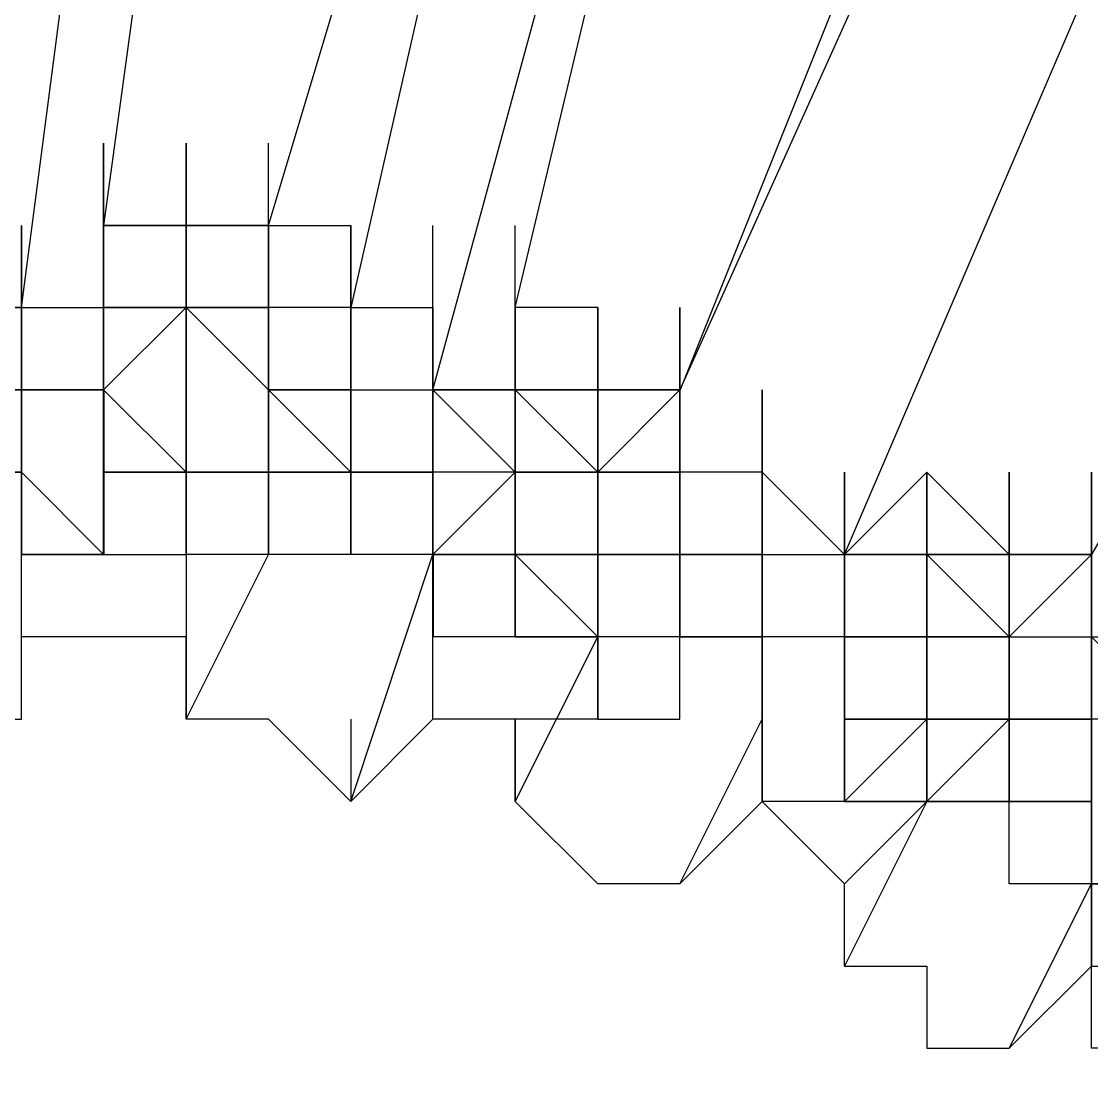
# Model space of a CAD drawing. Header units: inches. Extents: x 3324238 to 135265466, y -1036581 to 20094598.
# Drawn here: x 3353730.087 to 3353731.134, y -519023.522 to -519022.488 of the extents above; entities that cross this region are included whole.
import ezdxf

# ---------------------------------------------------------------- set-up
doc = ezdxf.new("R2010")
doc.units = ezdxf.units.IN
doc.header["$MEASUREMENT"] = 0
doc.layers.add('PDF_Geometry', color=7, linetype='Continuous')

msp = doc.modelspace()

# ---------------------------------------------------------------- linework, layer by layer
at = {"layer": 'PDF_Geometry', "color": 32, "lineweight": 13, "true_color": 0xdd6e00}
msp.add_lwpolyline([(3353740.2386, -519026.0718, 1.00015), (3353717.3563, -519026.0718), (3353717.3563, -519077.0734)], format="xyb", dxfattribs=at)
at = {"layer": 'PDF_Geometry', "lineweight": 25}
for points in [[(3353730.0866, -519022.6878), (3353730.0866, -519022.7683), (3353730.0866, -519022.8489), (3353730.0866, -519022.7683), (3353730.0866, -519022.8489), (3353730.0866, -519022.7683), (3353730.0866, -519022.6878), (3353730.0866, -519022.7683), (3353730.3283, -519020.9152), (3353730.3283, -519020.8346), (3353730.3283, -519020.9152), (3353730.3283, -519020.8346), (3353730.3283, -519020.9152), (3353730.4089, -519020.9152), (3353730.4089, -519020.9958), (3353730.4089, -519020.9152), (3353730.3283, -519020.9152), (3353730.3283, -519020.8346), (3353730.3283, -519020.754), (3353730.3283, -519020.6735), (3353730.3283, -519020.754), (3353730.3283, -519020.6735), (3353730.3283, -519020.754)], [(3353730.1672, -519020.9152), (3353730.2477, -519020.9152), (3353730.3283, -519020.9152), (3353730.4089, -519020.9152), (3353730.4089, -519020.8346), (3353730.4089, -519020.9152), (3353730.4089, -519020.8346), (3353730.4089, -519020.7541), (3353730.4089, -519020.8346), (3353730.4089, -519020.754), (3353730.4089, -519020.8346), (3353730.4089, -519020.754), (3353730.4089, -519020.8346), (3353730.4089, -519020.9152), (3353730.4089, -519020.8346), (3353730.4089, -519020.9152), (3353730.1671, -519022.6878), (3353730.1671, -519022.7683), (3353730.1671, -519022.6878), (3353730.2477, -519022.6878), (3353730.2477, -519022.6072), (3353730.2477, -519022.6878), (3353730.3283, -519022.6878), (3353730.3283, -519022.6072)], [(3353730.7311, -519020.9152), (3353730.7311, -519020.9958), (3353730.7311, -519021.0763), (3353730.7311, -519020.9958), (3353730.8117, -519020.9958), (3353730.4089, -519022.7683), (3353730.4089, -519022.8489), (3353730.4089, -519022.7683), (3353730.4894, -519022.7683), (3353730.4894, -519022.6878)], [(3353730.2477, -519023.01), (3353730.2477, -519022.9295), (3353730.2477, -519022.8489), (3353730.2477, -519022.9295), (3353730.1671, -519022.9295), (3353730.1671, -519022.8489), (3353730.1671, -519022.7683), (3353730.1671, -519022.8489), (3353730.1671, -519022.7683), (3353730.1671, -519022.6878), (3353730.1671, -519022.7683), (3353730.1671, -519022.6878), (3353730.1671, -519022.7683), (3353730.1671, -519022.8489), (3353730.1671, -519022.7683), (3353730.1671, -519022.8489), (3353730.1671, -519022.7683), (3353730.1671, -519022.8489), (3353730.0866, -519022.8489), (3353730.0866, -519022.9295), (3353730.0866, -519022.8489), (3353730.1671, -519022.8489), (3353730.1671, -519022.7683), (3353730.1671, -519022.8489), (3353730.1671, -519022.7683), (3353730.2477, -519022.7683), (3353730.2477, -519022.6878), (3353730.2477, -519022.7683), (3353730.2477, -519022.6878), (3353730.2477, -519022.7683), (3353730.2477, -519022.6878), (3353730.2477, -519022.7683), (3353730.3283, -519022.7683), (3353730.3283, -519022.6878), (3353730.8117, -519021.0763)], [(3353730.4894, -519023.0906), (3353730.4894, -519023.0101), (3353730.4894, -519022.9295), (3353730.4894, -519022.8489), (3353730.4894, -519022.7683), (3353730.4894, -519022.8489), (3353730.4894, -519022.9295), (3353730.4894, -519023.0101), (3353730.4089, -519023.0101), (3353730.4089, -519022.9295), (3353730.4089, -519022.8489), (3353730.4089, -519022.9295), (3353730.4089, -519022.8489), (3353730.4089, -519022.9295), (3353730.4089, -519022.8489), (3353730.4894, -519022.8489), (3353730.9729, -519021.0763)], [(3353730.57, -519022.7683), (3353730.9729, -519021.0763)], [(3353731.4563, -519021.2375), (3353730.7311, -519022.8489), (3353730.7311, -519022.9295)], [(3353731.3757, -519021.2375), (3353730.7312, -519022.8489)], [(3353730.8923, -519023.4129), (3353730.8923, -519023.3324), (3353730.9729, -519023.2518), (3353731.0534, -519023.2518), (3353731.0534, -519023.1712), (3353731.0534, -519023.0906), (3353731.0534, -519023.1712), (3353731.0534, -519023.0906), (3353731.0534, -519023.0101), (3353731.134, -519023.0101), (3353731.0534, -519023.0101), (3353731.134, -519023.0101), (3353731.134, -519022.9295), (3353731.134, -519023.0101), (3353731.0534, -519023.0101), (3353731.0534, -519023.0906), (3353730.9729, -519023.0101), (3353730.9729, -519022.9295), (3353730.9729, -519023.0101), (3353730.9729, -519022.9295), (3353730.9729, -519023.0101), (3353730.9729, -519022.9295), (3353730.9729, -519023.0101), (3353730.9729, -519023.0906), (3353730.9729, -519023.1712), (3353730.9729, -519023.0906), (3353730.9729, -519023.1712), (3353730.9729, -519023.2518), (3353730.9729, -519023.1712), (3353730.9729, -519023.0906), (3353730.8923, -519023.0906), (3353730.8923, -519023.1712), (3353730.8923, -519023.0906), (3353730.8923, -519023.1712), (3353730.9729, -519023.1712), (3353730.9729, -519023.2518), (3353731.0534, -519023.1712), (3353731.0534, -519023.2518), (3353731.0534, -519023.1712), (3353730.9729, -519023.1712), (3353730.9729, -519023.2518), (3353730.8923, -519023.2518), (3353730.8117, -519023.2518), (3353730.8117, -519023.1712), (3353730.8117, -519023.0906), (3353730.8117, -519023.1712), (3353730.8117, -519023.0906), (3353730.8117, -519023.0101), (3353730.8117, -519023.0906), (3353730.8117, -519023.0101), (3353730.8117, -519023.0906), (3353730.8117, -519023.1712), (3353730.8117, -519023.0906), (3353730.7311, -519023.0906), (3353730.8117, -519023.0906), (3353730.8117, -519023.1712), (3353730.8117, -519023.0906), (3353730.8117, -519023.1712), (3353730.8117, -519023.0906), (3353730.8117, -519023.1712), (3353730.8117, -519023.0906), (3353730.8117, -519023.0101), (3353730.8117, -519023.0906), (3353730.8117, -519023.0101), (3353730.8117, -519023.0906), (3353730.8117, -519023.0101), (3353730.8117, -519022.9295), (3353730.8923, -519023.0101), (3353730.8923, -519022.9295), (3353730.8923, -519023.0101), (3353730.8923, -519022.9295), (3353730.8923, -519023.0101), (3353730.8923, -519022.9295), (3353730.8923, -519023.0101), (3353730.8923, -519022.9295), (3353730.8923, -519023.0101), (3353730.9729, -519023.0101), (3353730.9729, -519023.0906), (3353731.0534, -519023.0906), (3353731.0534, -519023.0101), (3353730.9729, -519023.0101), (3353730.9729, -519022.9295), (3353730.9729, -519023.0101), (3353730.9729, -519023.0906), (3353730.9729, -519023.0101), (3353730.8923, -519023.0101), (3353730.8923, -519022.9295), (3353730.8923, -519023.0101), (3353730.8923, -519022.9295), (3353730.8923, -519023.0101), (3353731.6174, -519021.3181)], [(3353730.8923, -519023.0101), (3353731.6174, -519021.3181)], [(3353732.0203, -519021.4792), (3353731.134, -519023.0101), (3353731.134, -519023.0906), (3353731.134, -519023.1712), (3353731.134, -519023.0906), (3353731.134, -519023.0101), (3353731.134, -519023.0906), (3353731.2146, -519023.0906)], [(3353730.0866, -519022.6878), (3353730.0866, -519022.7683), (3353730.0866, -519022.6878), (3353730.0866, -519022.7683), (3353730.0866, -519022.6878), (3353730.0866, -519022.7683), (3353730.006, -519022.7683), (3353730.006, -519022.8489), (3353730.0866, -519022.8489), (3353730.0866, -519022.7683), (3353730.0866, -519022.8489), (3353730.006, -519022.8489), (3353730.006, -519022.7683), (3353730.006, -519022.6878), (3353730.006, -519022.7683), (3353730.006, -519022.6878), (3353730.006, -519022.6072)], [(3353730.1671, -519022.6878), (3353730.1671, -519022.7683), (3353730.1671, -519022.6878), (3353730.1671, -519022.7683), (3353730.1671, -519022.6878), (3353730.1671, -519022.7683), (3353730.1671, -519022.6878), (3353730.1671, -519022.7683), (3353730.1671, -519022.6878), (3353730.1671, -519022.6072)], [(3353730.2477, -519022.9295), (3353730.2477, -519022.8489), (3353730.2477, -519022.9295), (3353730.3283, -519022.9295), (3353730.3283, -519022.8489), (3353730.3283, -519022.7683), (3353730.3283, -519022.6878), (3353730.3283, -519022.7683), (3353730.3283, -519022.6878), (3353730.3283, -519022.7683), (3353730.3283, -519022.6878), (3353730.2477, -519022.6878), (3353730.2477, -519022.7683), (3353730.2477, -519022.8489), (3353730.2477, -519022.7683), (3353730.2477, -519022.6878), (3353730.2477, -519022.6072)], [(3353730.2477, -519022.6878), (3353730.2477, -519022.6072)], [(3353730.3283, -519022.6878), (3353730.3283, -519022.6072)], [(3353730.0866, -519022.8489), (3353730.0866, -519022.7683), (3353730.0866, -519022.8489), (3353730.0866, -519022.7683), (3353730.1671, -519022.7683), (3353730.1671, -519022.8489), (3353730.0866, -519022.8489), (3353730.0866, -519022.9295), (3353730.0866, -519022.8489), (3353730.0866, -519022.9295), (3353730.0866, -519022.8489), (3353730.0866, -519022.7683), (3353730.0866, -519022.6878), (3353730.0866, -519022.7683), (3353730.0866, -519022.6878), (3353730.0866, -519022.7683), (3353730.0866, -519022.6878), (3353730.0866, -519022.7683), (3353730.006, -519022.7683), (3353730.0866, -519022.7683), (3353730.006, -519022.7683), (3353730.006, -519022.8489)], [(3353730.0866, -519023.1712), (3353730.0866, -519022.9295), (3353730.0866, -519022.8489), (3353730.0866, -519022.9295), (3353730.0866, -519022.8489), (3353730.0866, -519022.9295), (3353730.0866, -519022.8489), (3353730.0866, -519022.9295), (3353730.0866, -519023.01), (3353730.0866, -519022.9295), (3353730.0866, -519022.8489), (3353730.0866, -519022.9295), (3353730.0866, -519022.8489), (3353730.0866, -519022.9295), (3353730.0866, -519022.8489), (3353730.0866, -519022.9295), (3353730.0866, -519022.8489), (3353730.0866, -519022.7683), (3353730.0866, -519022.8489), (3353730.0866, -519022.9295), (3353730.0866, -519022.8489), (3353730.0866, -519022.7683), (3353730.1671, -519022.7683), (3353730.1671, -519022.8489), (3353730.1671, -519022.7683), (3353730.1671, -519022.6878), (3353730.1671, -519022.7683), (3353730.1671, -519022.8489), (3353730.1671, -519022.9295), (3353730.1671, -519022.8489), (3353730.1671, -519022.9295), (3353730.1671, -519022.8489), (3353730.1671, -519022.7683), (3353730.1671, -519022.6878), (3353730.1671, -519022.7683), (3353730.1671, -519022.8489), (3353730.1671, -519022.9295), (3353730.2477, -519022.9295), (3353730.2477, -519023.0101), (3353730.2477, -519023.0906), (3353730.1671, -519023.0906), (3353730.0866, -519023.0906)], [(3353730.0866, -519022.7683), (3353730.0866, -519022.6878)], [(3353730.1671, -519022.7683), (3353730.1671, -519022.6878)], [(3353730.1671, -519022.6878), (3353730.2477, -519022.6878), (3353730.1671, -519022.6878)], [(3353730.1671, -519022.7683), (3353730.1671, -519022.6878)], [(3353730.1671, -519022.7683), (3353730.1671, -519022.6878)], [(3353730.1671, -519022.7683), (3353730.1671, -519022.6878)], [(3353730.1671, -519022.7683), (3353730.1671, -519022.6878)], [(3353730.1671, -519022.7683), (3353730.1671, -519022.6878)], [(3353730.1671, -519022.7683), (3353730.1671, -519022.6878)], [(3353730.1671, -519022.7683), (3353730.1671, -519022.6878)], [(3353730.1672, -519022.7683), (3353730.1672, -519022.6878)], [(3353730.4089, -519022.6878), (3353730.4089, -519022.7683), (3353730.4089, -519022.6878), (3353730.4089, -519022.7683), (3353730.4089, -519022.6878), (3353730.4089, -519022.7683), (3353730.4089, -519022.8489), (3353730.4089, -519022.9295), (3353730.4089, -519022.8489), (3353730.4089, -519022.9295), (3353730.4089, -519022.8489), (3353730.4089, -519022.7683), (3353730.4089, -519022.6878), (3353730.4089, -519022.7683), (3353730.3283, -519022.7683), (3353730.3283, -519022.6878), (3353730.3283, -519022.7683), (3353730.3283, -519022.6878), (3353730.3283, -519022.7683), (3353730.3283, -519022.8489), (3353730.3283, -519022.9295), (3353730.3283, -519022.8489), (3353730.3283, -519022.9295), (3353730.2477, -519022.9295), (3353730.2477, -519022.8489), (3353730.2477, -519022.9295), (3353730.2477, -519022.8489), (3353730.2477, -519022.7683), (3353730.2477, -519022.6878), (3353730.2477, -519022.7683), (3353730.2477, -519022.6878), (3353730.2477, -519022.7683), (3353730.2477, -519022.6878), (3353730.2477, -519022.7683), (3353730.2477, -519022.6878), (3353730.2477, -519022.7683), (3353730.3283, -519022.7683), (3353730.3283, -519022.8489), (3353730.2477, -519022.7683), (3353730.3283, -519022.7683), (3353730.2477, -519022.7683), (3353730.2477, -519022.6878), (3353730.2477, -519022.7683), (3353730.2477, -519022.6878), (3353730.2477, -519022.7683), (3353730.3283, -519022.7683), (3353730.3283, -519022.8489), (3353730.3283, -519022.7683), (3353730.3283, -519022.8489), (3353730.3283, -519022.7683)], [(3353730.2477, -519022.7683), (3353730.2477, -519022.6878)], [(3353730.2477, -519022.6878), (3353730.2477, -519022.7683)], [(3353730.2477, -519022.7683), (3353730.2477, -519022.6878)], [(3353730.2477, -519022.7683), (3353730.2477, -519022.6878)], [(3353730.3283, -519022.8489), (3353730.3283, -519022.7683), (3353730.3283, -519022.6878), (3353730.4089, -519022.6878), (3353730.4089, -519022.7683), (3353730.4089, -519022.8489), (3353730.3283, -519022.8489), (3353730.3283, -519022.9295), (3353730.3283, -519022.8489), (3353730.4089, -519022.9295), (3353730.4089, -519023.0101), (3353730.4089, -519022.9295), (3353730.4089, -519023.0101), (3353730.4089, -519022.9295), (3353730.4089, -519022.8489), (3353730.4894, -519022.8489), (3353730.4894, -519022.7683), (3353730.4894, -519022.8489)], [(3353730.3283, -519022.7683), (3353730.3283, -519022.6878)], [(3353730.3283, -519022.7683), (3353730.3283, -519022.6878)], [(3353730.3283, -519022.7683), (3353730.3283, -519022.6878)], [(3353730.3283, -519022.6878), (3353730.3283, -519022.7683)], [(3353730.3283, -519022.7684), (3353730.3283, -519022.6878)], [(3353730.3283, -519022.7684), (3353730.3283, -519022.6878)], [(3353730.3283, -519022.7683), (3353730.3283, -519022.6878)], [(3353730.3283, -519022.7683), (3353730.3283, -519022.6878)], [(3353730.4089, -519022.7683), (3353730.4089, -519022.6878)], [(3353730.6506, -519023.0101), (3353730.7311, -519023.0101), (3353730.7311, -519023.0906), (3353730.6506, -519023.0906), (3353730.6506, -519023.1712), (3353730.6506, -519023.0906), (3353730.57, -519023.0906), (3353730.57, -519023.0101), (3353730.57, -519023.0906), (3353730.57, -519023.0101), (3353730.57, -519023.0906), (3353730.57, -519023.0101), (3353730.57, -519022.9295), (3353730.57, -519022.8489), (3353730.57, -519022.7683), (3353730.57, -519022.8489), (3353730.57, -519022.7683), (3353730.57, -519022.8489), (3353730.6506, -519022.8489), (3353730.6506, -519022.9295), (3353730.7311, -519022.9295), (3353730.7311, -519023.0101), (3353730.6506, -519023.0101), (3353730.6506, -519022.9295), (3353730.6506, -519022.8489), (3353730.6506, -519022.9295), (3353730.6506, -519022.8489), (3353730.57, -519022.8489), (3353730.6506, -519022.9295), (3353730.6506, -519022.8489), (3353730.6506, -519022.7683), (3353730.6506, -519022.8489), (3353730.6506, -519022.9295), (3353730.6506, -519023.0101), (3353730.6506, -519022.9295), (3353730.6506, -519023.0101), (3353730.6506, -519023.0906), (3353730.6506, -519023.0101), (3353730.6506, -519022.9295), (3353730.6506, -519022.8489), (3353730.6506, -519022.7683), (3353730.57, -519022.7683), (3353730.57, -519022.8489), (3353730.57, -519022.7683), (3353730.57, -519022.8489), (3353730.57, -519022.7683), (3353730.57, -519022.8489), (3353730.57, -519022.9295), (3353730.57, -519022.8489), (3353730.57, -519022.7683), (3353730.57, -519022.6878)], [(3353730.2477, -519022.7683), (3353730.1671, -519022.8489), (3353730.2477, -519022.7683)], [(3353730.1671, -519022.8489), (3353730.1671, -519022.7683)], [(3353730.2477, -519022.7683), (3353730.1672, -519022.7683)], [(3353730.3283, -519022.8489), (3353730.3283, -519022.9295), (3353730.3283, -519023.0101), (3353730.2477, -519023.0101), (3353730.2477, -519022.9295), (3353730.2477, -519023.0101), (3353730.2477, -519022.9295), (3353730.3283, -519022.9295), (3353730.3283, -519022.8489), (3353730.4089, -519022.8489), (3353730.4089, -519022.7683), (3353730.4089, -519022.8489), (3353730.4089, -519022.9295), (3353730.4089, -519022.8489), (3353730.4089, -519022.7683)], [(3353730.3283, -519022.7683), (3353730.2477, -519022.7683), (3353730.3283, -519022.7683)], [(3353730.3283, -519022.8489), (3353730.3283, -519022.7683)], [(3353730.3283, -519022.8489), (3353730.3283, -519022.7683)], [(3353730.3283, -519022.7683), (3353730.3283, -519022.8489)], [(3353730.3283, -519022.8489), (3353730.3283, -519022.7683)], [(3353730.3283, -519022.8489), (3353730.3283, -519022.7683)], [(3353730.4894, -519023.0101), (3353730.4894, -519023.0906), (3353730.4894, -519023.0101), (3353730.4894, -519023.0906), (3353730.4894, -519023.0101), (3353730.4894, -519023.0906), (3353730.4894, -519023.0101), (3353730.4894, -519022.9295), (3353730.4894, -519023.0101), (3353730.4894, -519022.9295), (3353730.4894, -519023.0101), (3353730.4894, -519022.9295), (3353730.4894, -519022.8489), (3353730.4894, -519022.9295), (3353730.4894, -519022.8489), (3353730.4894, -519022.9295), (3353730.4089, -519022.9295), (3353730.4089, -519023.0101), (3353730.3283, -519023.0101), (3353730.3283, -519022.9295), (3353730.3283, -519023.0101), (3353730.3283, -519022.9295), (3353730.4089, -519022.9295), (3353730.3283, -519022.9295), (3353730.3283, -519022.8489), (3353730.3283, -519022.7683), (3353730.3283, -519022.8489), (3353730.3283, -519022.7683), (3353730.3283, -519022.8489), (3353730.4089, -519022.8489)], [(3353730.3283, -519022.8489), (3353730.3283, -519022.7683)], [(3353730.4089, -519022.7683), (3353730.4089, -519022.8489), (3353730.4089, -519022.7683)], [(3353730.4089, -519022.8489), (3353730.4089, -519022.7683)], [(3353730.4089, -519022.8489), (3353730.4089, -519022.7683)], [(3353730.4089, -519022.8489), (3353730.4089, -519022.7683)], [(3353730.4089, -519022.8489), (3353730.4089, -519022.7683)], [(3353730.4089, -519022.8489), (3353730.4089, -519022.7684)], [(3353730.8923, -519023.4129), (3353730.8923, -519023.3324), (3353730.8117, -519023.2518), (3353730.7311, -519023.3324), (3353730.6506, -519023.3324), (3353730.57, -519023.2518), (3353730.6506, -519023.0906), (3353730.6506, -519023.0101), (3353730.6506, -519023.0906), (3353730.6506, -519023.0101), (3353730.6506, -519023.0906), (3353730.6506, -519023.0101), (3353730.6506, -519022.9295), (3353730.6506, -519022.8489), (3353730.6506, -519022.9295), (3353730.6506, -519022.8489), (3353730.6506, -519022.9295), (3353730.6506, -519022.8489), (3353730.6506, -519022.9295), (3353730.6506, -519022.8489), (3353730.6506, -519022.7683), (3353730.6506, -519022.8489), (3353730.6506, -519022.9295), (3353730.6506, -519022.8489), (3353730.6506, -519022.7683), (3353730.6506, -519022.8489), (3353730.6506, -519022.9295), (3353730.6506, -519022.8489), (3353730.6506, -519022.7683), (3353730.6506, -519022.8489), (3353730.6506, -519022.7683), (3353730.6506, -519022.8489), (3353730.6506, -519022.9295), (3353730.7311, -519022.9295), (3353730.6506, -519022.9295), (3353730.57, -519022.8489), (3353730.57, -519022.7683), (3353730.57, -519022.8489), (3353730.57, -519022.9295), (3353730.4894, -519022.9295), (3353730.4894, -519022.8489), (3353730.4894, -519022.9295), (3353730.4894, -519022.8489)], [(3353730.57, -519022.7683), (3353730.57, -519022.8489), (3353730.57, -519022.7683), (3353730.57, -519022.8489), (3353730.57, -519022.7683), (3353730.57, -519022.8489), (3353730.57, -519022.9295), (3353730.4894, -519022.9295), (3353730.4894, -519023.0101), (3353730.57, -519022.9295), (3353730.57, -519023.0101), (3353730.57, -519022.9295), (3353730.4894, -519022.8489)], [(3353730.4894, -519022.8489), (3353730.4894, -519022.7683)], [(3353730.4894, -519022.8489), (3353730.4894, -519022.7683)], [(3353730.4894, -519022.8489), (3353730.4894, -519022.7683)], [(3353730.4894, -519022.8489), (3353730.4894, -519022.7683)], [(3353730.4894, -519022.8489), (3353730.4894, -519022.7683)], [(3353730.4894, -519022.8489), (3353730.4894, -519022.7683)], [(3353730.4894, -519022.9295), (3353730.4894, -519022.8489), (3353730.4894, -519022.7683)], [(3353730.4894, -519022.8489), (3353730.4894, -519022.7683)], [(3353730.4894, -519022.8489), (3353730.4894, -519022.7683)], [(3353730.4894, -519022.8489), (3353730.4894, -519022.7683)], [(3353730.4894, -519022.8489), (3353730.4894, -519022.7683)], [(3353730.4894, -519022.8489), (3353730.4894, -519022.7683)], [(3353730.4894, -519022.8489), (3353730.4894, -519022.7683)], [(3353730.4895, -519022.8489), (3353730.57, -519022.8489), (3353730.57, -519022.7684)], [(3353730.57, -519023.0906), (3353730.57, -519023.0101), (3353730.57, -519023.0906), (3353730.57, -519023.0101), (3353730.57, -519023.0906), (3353730.57, -519023.0101), (3353730.57, -519023.0906), (3353730.57, -519023.0101), (3353730.57, -519023.0906), (3353730.6506, -519023.0906), (3353730.6506, -519023.0101), (3353730.7311, -519023.0101), (3353730.7311, -519022.9295), (3353730.7311, -519022.8489), (3353730.7311, -519022.7683), (3353730.7311, -519022.8489), (3353730.7311, -519022.9295), (3353730.7311, -519022.8489), (3353730.7311, -519022.7683), (3353730.7311, -519022.8489), (3353730.7311, -519022.9295), (3353730.7311, -519022.8489), (3353730.6506, -519022.9295), (3353730.6506, -519022.8489), (3353730.6506, -519022.7683), (3353730.6506, -519022.8489), (3353730.6506, -519022.7683), (3353730.6506, -519022.8489), (3353730.6506, -519022.9295)], [(3353730.57, -519022.8489), (3353730.57, -519022.7683)], [(3353730.57, -519022.8489), (3353730.57, -519022.7683)], [(3353730.57, -519022.8489), (3353730.57, -519022.7683)], [(3353730.57, -519022.8489), (3353730.57, -519022.7683)], [(3353730.57, -519022.8489), (3353730.57, -519022.7683)], [(3353730.57, -519022.8489), (3353730.57, -519022.7684)], [(3353730.6506, -519022.8489), (3353730.6506, -519022.7683)], [(3353730.6506, -519022.8489), (3353730.6506, -519022.7683)], [(3353730.6506, -519022.8489), (3353730.6506, -519022.7683)], [(3353730.6506, -519022.8489), (3353730.6506, -519022.7683)], [(3353730.6506, -519022.9295), (3353730.6506, -519022.8489), (3353730.6506, -519022.7683)], [(3353730.6506, -519022.8489), (3353730.6506, -519022.7683)], [(3353730.7311, -519023.0101), (3353730.7311, -519022.9295), (3353730.7311, -519022.8489), (3353730.7311, -519022.7683)], [(3353730.7311, -519022.8489), (3353730.7311, -519022.7683)], [(3353730.7312, -519022.8489), (3353730.7312, -519022.7683)], [(3353730.006, -519023.1712), (3353730.0866, -519023.1712), (3353730.0866, -519023.0906), (3353730.0866, -519023.0101), (3353730.0866, -519022.9295), (3353730.1671, -519023.0101), (3353730.2477, -519023.0101), (3353730.2477, -519022.9295), (3353730.2477, -519022.8489), (3353730.2477, -519022.9295), (3353730.2477, -519023.0101), (3353730.2477, -519022.9295), (3353730.2477, -519023.0101), (3353730.2477, -519022.9295), (3353730.2477, -519023.0101), (3353730.2477, -519022.9295), (3353730.3283, -519022.9295), (3353730.2477, -519022.9295), (3353730.2477, -519022.8489), (3353730.2477, -519022.9295), (3353730.2477, -519022.8489), (3353730.2477, -519022.9295), (3353730.2477, -519022.8489), (3353730.2477, -519022.9295), (3353730.2477, -519022.8489), (3353730.2477, -519022.9295), (3353730.2477, -519022.8489), (3353730.2477, -519022.9295)], [(3353730.0866, -519022.9295), (3353730.0866, -519022.8489)], [(3353730.2477, -519022.9295), (3353730.1671, -519022.8489), (3353730.2477, -519022.9295)], [(3353730.1671, -519022.9295), (3353730.1671, -519022.8489)], [(3353730.1672, -519022.9295), (3353730.1672, -519022.8489)], [(3353730.4089, -519023.1712), (3353730.4089, -519023.2518), (3353730.3283, -519023.1712), (3353730.2477, -519023.1712), (3353730.3283, -519023.0101), (3353730.2477, -519023.0101), (3353730.2477, -519022.9295), (3353730.2477, -519022.8489), (3353730.2477, -519022.9295)], [(3353730.2477, -519022.9295), (3353730.2477, -519023.0101), (3353730.2477, -519022.9295), (3353730.2477, -519022.8489)], [(3353730.2477, -519022.9295), (3353730.2477, -519022.8489)], [(3353730.2477, -519022.9295), (3353730.2477, -519022.8489)], [(3353730.3283, -519022.9295), (3353730.3283, -519022.8489)], [(3353730.3283, -519022.9295), (3353730.3283, -519022.8489)], [(3353730.3283, -519022.9295), (3353730.3283, -519022.8489)], [(3353730.3283, -519022.9295), (3353730.3283, -519022.8489)], [(3353730.3283, -519022.9295), (3353730.3283, -519022.8489)], [(3353730.4089, -519023.01), (3353730.4089, -519022.9295), (3353730.4089, -519022.8489)], [(3353730.4089, -519022.9295), (3353730.4089, -519022.8489)], [(3353730.4089, -519023.0101), (3353730.4089, -519022.9295), (3353730.4089, -519022.8489)], [(3353730.4089, -519022.9295), (3353730.4089, -519022.8489)], [(3353730.4089, -519022.9295), (3353730.4089, -519022.8489)], [(3353730.4894, -519022.9295), (3353730.4894, -519022.8489)], [(3353730.57, -519022.9295), (3353730.57, -519022.8489), (3353730.4894, -519022.8489), (3353730.4894, -519022.9295)], [(3353730.4894, -519022.9295), (3353730.4894, -519022.8489)], [(3353730.4894, -519022.9295), (3353730.4894, -519022.8489)], [(3353730.4894, -519022.8489), (3353730.57, -519022.8489)], [(3353730.4894, -519022.9295), (3353730.4894, -519022.8489)], [(3353730.4895, -519022.9295), (3353730.4895, -519022.8489)], [(3353730.57, -519022.9295), (3353730.57, -519022.8489)], [(3353730.6506, -519022.8489), (3353730.57, -519022.8489)], [(3353730.57, -519022.9295), (3353730.57, -519022.8489)], [(3353730.57, -519022.9295), (3353730.57, -519022.8489)], [(3353730.57, -519022.9295), (3353730.57, -519022.8489)], [(3353730.57, -519022.9295), (3353730.57, -519022.8489)], [(3353730.57, -519022.9295), (3353730.57, -519022.8489)], [(3353730.57, -519022.9295), (3353730.57, -519022.8489)], [(3353730.57, -519023.0906), (3353730.57, -519023.01), (3353730.57, -519022.9295), (3353730.57, -519022.8489)], [(3353730.57, -519022.9295), (3353730.57, -519022.8489)], [(3353730.6506, -519022.8489), (3353730.7311, -519022.8489), (3353730.6506, -519022.8489)], [(3353730.6506, -519022.9295), (3353730.6506, -519022.8489)], [(3353730.6506, -519022.9295), (3353730.6506, -519022.8489)], [(3353730.6506, -519022.9295), (3353730.6506, -519022.8489)], [(3353730.6506, -519022.9295), (3353730.6506, -519022.8489), (3353730.6506, -519022.9295)], [(3353730.6506, -519022.9295), (3353730.6506, -519022.8489)], [(3353730.6506, -519022.9295), (3353730.6506, -519022.8489), (3353730.6506, -519022.9295)], [(3353730.7312, -519022.9295), (3353730.7312, -519022.8489)], [(3353731.2146, -519023.1712), (3353731.134, -519023.0906), (3353731.134, -519023.0101), (3353731.0534, -519023.0906), (3353731.0534, -519023.0101), (3353731.0534, -519022.9295), (3353731.0534, -519023.0101), (3353731.0534, -519023.0906), (3353731.0534, -519023.0101), (3353731.0534, -519023.0906), (3353731.0534, -519023.0101), (3353731.0534, -519023.0906), (3353730.9729, -519023.0906), (3353730.9729, -519023.1712), (3353730.9729, -519023.2518), (3353730.9729, -519023.1712), (3353730.9729, -519023.2518), (3353730.9729, -519023.1712), (3353730.9729, -519023.0906), (3353730.9729, -519023.0101), (3353730.9729, -519022.9295), (3353730.9729, -519023.0101), (3353730.9729, -519023.0906), (3353730.9729, -519023.1712), (3353730.8923, -519023.1712), (3353730.8923, -519023.0906), (3353730.8923, -519023.1712), (3353730.8923, -519023.2518), (3353730.8117, -519023.2518), (3353730.8117, -519023.1712), (3353730.8117, -519023.0906), (3353730.8117, -519023.1712), (3353730.8117, -519023.0906), (3353730.8117, -519023.0101), (3353730.8117, -519022.9295), (3353730.8117, -519022.8489), (3353730.8117, -519022.9295), (3353730.8117, -519022.8489), (3353730.8117, -519022.9295), (3353730.8117, -519022.8489), (3353730.8117, -519022.9295), (3353730.8117, -519022.8489), (3353730.8117, -519022.9295), (3353730.8117, -519023.0101), (3353730.8923, -519023.0101), (3353730.8923, -519023.0906), (3353730.8923, -519023.1712), (3353730.8923, -519023.0906), (3353730.8117, -519023.0906), (3353730.8117, -519023.0101), (3353730.8117, -519022.9295)], [(3353730.8117, -519022.9295), (3353730.8117, -519022.8489)], [(3353730.0866, -519022.9295), (3353730.006, -519022.9295)], [(3353730.0866, -519022.9295), (3353730.006, -519022.9295), (3353730.0866, -519022.9295)], [(3353730.1671, -519023.0101), (3353730.1671, -519022.9295)], [(3353730.1672, -519023.01), (3353730.1672, -519022.9295)], [(3353730.3283, -519022.9295), (3353730.2477, -519022.9295)], [(3353730.2477, -519023.01), (3353730.2477, -519022.9295)], [(3353730.3283, -519023.0101), (3353730.3283, -519022.9295)], [(3353730.3283, -519023.0101), (3353730.3283, -519022.9295)], [(3353730.4894, -519022.9295), (3353730.4089, -519022.9295)], [(3353730.4894, -519022.9295), (3353730.4089, -519022.9295)], [(3353730.4894, -519022.9295), (3353730.4089, -519022.9295), (3353730.4894, -519022.9295)], [(3353730.4089, -519023.0101), (3353730.4089, -519022.9295)], [(3353730.4894, -519023.0101), (3353730.4894, -519022.9295)], [(3353730.4894, -519023.0101), (3353730.4894, -519022.9295)], [(3353730.57, -519022.9295), (3353730.4894, -519022.9295)], [(3353730.4894, -519023.0101), (3353730.4894, -519022.9295)], [(3353730.4894, -519023.0101), (3353730.4894, -519022.9295)], [(3353730.57, -519023.0101), (3353730.57, -519022.9295)], [(3353730.57, -519023.0101), (3353730.57, -519022.9295)], [(3353730.57, -519023.0101), (3353730.57, -519022.9295)], [(3353730.6506, -519023.0101), (3353730.6506, -519022.9295), (3353730.57, -519022.9295)], [(3353730.57, -519023.0101), (3353730.57, -519022.9295)], [(3353730.57, -519023.0101), (3353730.57, -519022.9295)], [(3353730.57, -519023.0101), (3353730.57, -519022.9295)], [(3353730.57, -519023.0101), (3353730.57, -519022.9295)], [(3353730.57, -519023.0101), (3353730.57, -519022.9295)], [(3353730.57, -519023.0101), (3353730.57, -519022.9295)], [(3353730.57, -519023.0101), (3353730.57, -519022.9295)], [(3353730.57, -519023.0101), (3353730.57, -519022.9295)], [(3353730.57, -519022.9295), (3353730.57, -519023.0101)], [(3353730.6506, -519022.9295), (3353730.57, -519022.9295), (3353730.6506, -519022.9295)], [(3353730.57, -519023.0101), (3353730.57, -519022.9295)], [(3353730.57, -519023.0101), (3353730.57, -519022.9295)], [(3353730.7312, -519022.9295), (3353730.6506, -519022.9295)], [(3353730.7311, -519022.9295), (3353730.6506, -519022.9295), (3353730.6506, -519023.0101)], [(3353730.6506, -519023.1712), (3353730.7311, -519023.1712), (3353730.7311, -519023.0906), (3353730.7311, -519023.0101), (3353730.7311, -519022.9295), (3353730.7311, -519023.0101), (3353730.7311, -519022.9295), (3353730.7311, -519023.0101), (3353730.7311, -519023.0906)], [(3353730.6506, -519023.0101), (3353730.6506, -519022.9295)], [(3353730.8117, -519022.9295), (3353730.7311, -519022.9295)], [(3353730.7311, -519023.0101), (3353730.7311, -519022.9295)], [(3353730.7311, -519023.01), (3353730.7311, -519022.9295)], [(3353730.7312, -519023.0101), (3353730.7312, -519022.9295)], [(3353730.8117, -519023.0906), (3353730.8117, -519023.0101), (3353730.8117, -519022.9295), (3353730.8117, -519023.0101)], [(3353730.8117, -519023.0101), (3353730.8117, -519022.9295)], [(3353730.8117, -519023.0101), (3353730.8117, -519022.9295)], [(3353730.8117, -519023.0101), (3353730.8117, -519022.9295)], [(3353730.8117, -519023.01), (3353730.8117, -519022.9295)], [(3353731.0534, -519022.9295), (3353731.0534, -519023.0101), (3353731.0534, -519022.9295), (3353731.0534, -519023.0101), (3353731.0534, -519022.9295), (3353731.0534, -519023.0101), (3353731.0534, -519023.0906), (3353731.0534, -519023.0101), (3353731.0534, -519023.0906), (3353731.0534, -519023.1712), (3353731.0534, -519023.0906), (3353731.0534, -519023.1712), (3353731.0534, -519023.0906), (3353731.0534, -519023.1712), (3353731.0534, -519023.0906), (3353731.0534, -519023.1712), (3353731.134, -519023.1712), (3353731.134, -519023.0906), (3353731.134, -519023.0101), (3353731.0534, -519023.0906), (3353730.9729, -519023.0101), (3353730.9729, -519022.9295), (3353730.9729, -519023.0101), (3353730.9729, -519022.9295), (3353730.9729, -519023.0101), (3353730.9729, -519023.0906), (3353730.9729, -519023.0101), (3353730.8923, -519023.0101), (3353730.8923, -519023.0906), (3353730.8923, -519023.1712), (3353730.8923, -519023.0906), (3353730.8923, -519023.1712), (3353730.8923, -519023.0906), (3353730.8923, -519023.1712), (3353730.8923, -519023.0906), (3353730.9729, -519023.0906), (3353730.9729, -519023.0101), (3353730.9729, -519022.9295), (3353730.9729, -519023.0101), (3353730.9729, -519023.0906), (3353730.8923, -519023.0906), (3353730.9729, -519023.0906), (3353730.9729, -519023.0101), (3353730.9729, -519023.0906), (3353730.9729, -519023.1712), (3353730.9729, -519023.0906), (3353730.9729, -519023.1712), (3353730.9729, -519023.0906), (3353730.9729, -519023.0101), (3353730.9729, -519022.9295), (3353730.9729, -519023.0101), (3353730.9729, -519023.0906), (3353730.9729, -519023.1712), (3353730.8923, -519023.1712), (3353730.8923, -519023.0906), (3353730.8923, -519023.0101), (3353730.8923, -519022.9295), (3353730.8923, -519023.0101), (3353730.8923, -519022.9295), (3353730.8923, -519023.0101), (3353730.8923, -519022.9295), (3353730.8923, -519023.0101), (3353730.8923, -519022.9295), (3353730.8923, -519023.0101), (3353730.8923, -519023.0906), (3353730.8923, -519023.0101), (3353730.8923, -519023.0906), (3353730.8923, -519023.0101), (3353730.8923, -519023.0906), (3353730.8923, -519023.0101), (3353730.8923, -519023.0906), (3353730.9729, -519023.0906), (3353730.9729, -519023.1712), (3353730.9729, -519023.2518), (3353730.9729, -519023.1712), (3353730.9729, -519023.2518), (3353730.8923, -519023.4129), (3353730.9729, -519023.4129), (3353730.9729, -519023.4935), (3353731.0534, -519023.4935), (3353731.134, -519023.4129), (3353731.134, -519023.3324), (3353731.134, -519023.4129), (3353731.134, -519023.3324), (3353731.134, -519023.2518), (3353731.134, -519023.3324), (3353731.134, -519023.2518), (3353731.134, -519023.1712), (3353731.134, -519023.0906), (3353731.134, -519023.1712), (3353731.134, -519023.2518), (3353731.134, -519023.3324), (3353731.134, -519023.2518), (3353731.134, -519023.1712), (3353731.134, -519023.2518), (3353731.134, -519023.3324), (3353731.134, -519023.2518), (3353731.134, -519023.1712), (3353731.134, -519023.2518), (3353731.134, -519023.3324), (3353731.134, -519023.2518), (3353731.0534, -519023.2518)], [(3353730.8923, -519023.0101), (3353730.8923, -519022.9295)], [(3353730.8923, -519023.0101), (3353730.8923, -519022.9295)], [(3353730.8923, -519023.0101), (3353730.8923, -519022.9295)], [(3353730.8923, -519023.0101), (3353730.8923, -519022.9295)], [(3353730.8923, -519023.0101), (3353730.8923, -519022.9295)], [(3353730.8923, -519023.0906), (3353730.8923, -519023.0101), (3353730.8923, -519022.9295)], [(3353730.8923, -519023.01), (3353730.8923, -519022.9295)], [(3353730.8923, -519023.01), (3353730.8923, -519022.9295)], [(3353730.9729, -519023.2518), (3353730.9729, -519023.1712), (3353730.9729, -519023.0906), (3353730.9729, -519023.1712), (3353730.9729, -519023.2518), (3353730.9729, -519023.1712), (3353730.9729, -519023.2518), (3353730.9729, -519023.1712), (3353730.9729, -519023.0906), (3353730.9729, -519023.0101), (3353730.9729, -519022.9295), (3353731.0534, -519023.0101), (3353731.0534, -519023.0906), (3353731.0534, -519023.0101), (3353731.0534, -519023.0906), (3353731.0534, -519023.1712), (3353731.0534, -519023.0906), (3353731.0534, -519023.0101), (3353731.0534, -519023.0906), (3353731.0534, -519023.0101), (3353731.0534, -519023.0906), (3353731.0534, -519023.0101), (3353731.0534, -519023.0906), (3353731.0534, -519023.0101)], [(3353730.9729, -519023.0101), (3353730.9729, -519022.9295)], [(3353730.9729, -519023.0101), (3353730.9729, -519022.9295)], [(3353730.9729, -519023.0101), (3353730.9729, -519022.9295)], [(3353731.0534, -519023.0101), (3353731.0534, -519022.9295)], [(3353731.134, -519023.0101), (3353731.134, -519022.9295)], [(3353731.134, -519023.0101), (3353731.134, -519022.9295)], [(3353730.0866, -519023.0101), (3353730.1671, -519023.0101), (3353730.0866, -519023.0101)], [(3353730.4089, -519023.2518), (3353730.4894, -519023.0101)], [(3353730.4894, -519023.0101), (3353730.57, -519023.0101)], [(3353730.4894, -519023.0101), (3353730.57, -519023.0101)], [(3353730.57, -519023.0906), (3353730.4894, -519023.0906), (3353730.4894, -519023.0101)], [(3353730.4895, -519023.01), (3353730.4895, -519023.0906)], [(3353730.6506, -519023.0101), (3353730.57, -519023.0101)], [(3353730.57, -519023.0101), (3353730.6506, -519023.0101)], [(3353730.57, -519023.0906), (3353730.57, -519023.0101)], [(3353730.57, -519023.0101), (3353730.6506, -519023.0906)], [(3353730.57, -519023.0101), (3353730.57, -519023.0906)], [(3353730.57, -519023.0906), (3353730.57, -519023.0101)], [(3353730.6506, -519023.0101), (3353730.57, -519023.0101)], [(3353730.6506, -519023.0906), (3353730.6506, -519023.0101)], [(3353730.6506, -519023.0906), (3353730.6506, -519023.0101)], [(3353730.6506, -519023.0906), (3353730.6506, -519023.0101)], [(3353730.6506, -519023.0906), (3353730.6506, -519023.0101)], [(3353730.6506, -519023.0906), (3353730.6506, -519023.0101)], [(3353730.6506, -519023.0101), (3353730.6506, -519023.0906)], [(3353730.6506, -519023.0906), (3353730.6506, -519023.0101)], [(3353730.7311, -519023.0101), (3353730.8117, -519023.0101)], [(3353730.7311, -519023.0906), (3353730.7311, -519023.0101)], [(3353730.8117, -519023.0101), (3353730.7311, -519023.0101)], [(3353730.7312, -519023.0906), (3353730.7312, -519023.0101)], [(3353730.7312, -519023.0906), (3353730.7312, -519023.0101)], [(3353730.8117, -519023.1712), (3353730.8117, -519023.0906), (3353730.8117, -519023.01)], [(3353730.8117, -519023.0906), (3353730.8117, -519023.0101)], [(3353730.8117, -519023.0906), (3353730.8117, -519023.0101)], [(3353730.8117, -519023.0906), (3353730.8117, -519023.0101)], [(3353730.8117, -519023.0906), (3353730.8117, -519023.0101)], [(3353730.8117, -519023.0906), (3353730.8117, -519023.0101)], [(3353730.8117, -519023.0906), (3353730.8117, -519023.0101)], [(3353730.8117, -519023.0906), (3353730.8117, -519023.0101)], [(3353730.8117, -519023.0906), (3353730.8117, -519023.0101)], [(3353730.8117, -519023.0906), (3353730.8117, -519023.0101)], [(3353730.8923, -519023.0906), (3353730.8923, -519023.01)], [(3353730.8923, -519023.0906), (3353730.8923, -519023.0101)], [(3353730.8923, -519023.0906), (3353730.8923, -519023.0101)], [(3353730.8923, -519023.0906), (3353730.8923, -519023.0101)], [(3353730.8923, -519023.0906), (3353730.8923, -519023.0101)], [(3353730.9729, -519023.0101), (3353730.8923, -519023.0101), (3353730.9729, -519023.0101)], [(3353731.2146, -519023.1712), (3353731.134, -519023.1712), (3353731.0534, -519023.1712), (3353730.9729, -519023.1712), (3353730.8923, -519023.2518), (3353730.8923, -519023.1712), (3353730.9729, -519023.1712), (3353730.9729, -519023.0906), (3353730.9729, -519023.1712), (3353730.9729, -519023.0906), (3353730.9729, -519023.1712), (3353730.9729, -519023.0906), (3353730.9729, -519023.1712), (3353730.9729, -519023.0906), (3353730.9729, -519023.0101)], [(3353730.8923, -519023.0906), (3353730.8923, -519023.0101)], [(3353730.8923, -519023.0906), (3353730.8923, -519023.0101)], [(3353730.8923, -519023.0906), (3353730.8923, -519023.0101)], [(3353730.8923, -519023.0906), (3353730.8923, -519023.0101)], [(3353730.9729, -519023.0906), (3353730.9729, -519023.01)], [(3353731.0534, -519023.0101), (3353730.9729, -519023.0101), (3353731.0534, -519023.0101)], [(3353731.0534, -519023.0101), (3353730.9729, -519023.0101), (3353731.0534, -519023.0101)], [(3353730.9729, -519023.0906), (3353730.9729, -519023.1712), (3353730.9729, -519023.0906), (3353730.9729, -519023.0101)], [(3353731.0534, -519023.0906), (3353731.0534, -519023.0101)], [(3353731.0535, -519023.0906), (3353731.0535, -519023.0101)], [(3353731.0535, -519023.0906), (3353731.0535, -519023.0101)], [(3353731.0535, -519023.0906), (3353731.0535, -519023.0101)], [(3353730.2477, -519023.0906), (3353730.2477, -519023.1712)], [(3353730.4894, -519023.1712), (3353730.4894, -519023.0906)], [(3353730.6506, -519023.0906), (3353730.6506, -519023.1712), (3353730.57, -519023.1712)], [(3353730.6506, -519023.1712), (3353730.6506, -519023.0906)], [(3353730.8117, -519023.0906), (3353730.7311, -519023.0906)], [(3353730.8117, -519023.1712), (3353730.8117, -519023.0906)], [(3353730.8117, -519023.1712), (3353730.8117, -519023.0906)], [(3353730.8117, -519023.1712), (3353730.8117, -519023.0906)], [(3353730.8117, -519023.1712), (3353730.8117, -519023.0906)], [(3353730.8117, -519023.1712), (3353730.8117, -519023.0906)], [(3353730.8117, -519023.1712), (3353730.8117, -519023.0906)], [(3353730.8117, -519023.1712), (3353730.8117, -519023.0906)], [(3353730.8117, -519023.1712), (3353730.8117, -519023.0906)], [(3353730.8117, -519023.1712), (3353730.8117, -519023.0906)], [(3353730.8117, -519023.1712), (3353730.8117, -519023.0906)], [(3353730.8923, -519023.1712), (3353730.8923, -519023.0906), (3353730.8923, -519023.1712), (3353730.8923, -519023.2518), (3353730.9729, -519023.2518)], [(3353730.8923, -519023.0906), (3353730.8923, -519023.1712)], [(3353730.8923, -519023.1712), (3353730.8923, -519023.0906)], [(3353730.8923, -519023.1712), (3353730.9729, -519023.1712), (3353730.9729, -519023.0906), (3353730.9729, -519023.1712), (3353730.9729, -519023.0906), (3353730.9729, -519023.1712), (3353731.0534, -519023.1712), (3353731.0534, -519023.2518)], [(3353730.8923, -519023.0906), (3353730.9729, -519023.0906), (3353730.8923, -519023.0906)], [(3353731.2146, -519023.3324), (3353731.134, -519023.3324), (3353731.134, -519023.2518), (3353731.134, -519023.3324), (3353731.0534, -519023.3324), (3353731.0534, -519023.2518), (3353730.9729, -519023.2518), (3353730.9729, -519023.1712), (3353730.9729, -519023.2518), (3353730.9729, -519023.1712), (3353730.9729, -519023.0906)], [(3353730.9729, -519023.1712), (3353730.9729, -519023.0906)], [(3353731.2146, -519023.3324), (3353731.134, -519023.3324), (3353731.134, -519023.4129), (3353731.134, -519023.3324), (3353731.134, -519023.2518), (3353731.134, -519023.3324), (3353731.134, -519023.2518), (3353731.134, -519023.1712), (3353731.0534, -519023.1712), (3353731.0534, -519023.0906), (3353730.9729, -519023.0906), (3353730.9729, -519023.1712), (3353730.9729, -519023.2518), (3353730.9729, -519023.1712), (3353730.9729, -519023.0906), (3353730.9729, -519023.1712)], [(3353731.0534, -519023.0906), (3353730.9729, -519023.0906), (3353731.0534, -519023.0906)], [(3353730.9729, -519023.0906), (3353730.9729, -519023.1712), (3353730.9729, -519023.0906)], [(3353730.9729, -519023.1712), (3353730.9729, -519023.0906)], [(3353730.9729, -519023.1712), (3353730.9729, -519023.0906)], [(3353731.0534, -519023.1712), (3353731.0534, -519023.0906)], [(3353731.0534, -519023.1712), (3353731.0534, -519023.0906), (3353731.134, -519023.0906)], [(3353731.0534, -519023.2518), (3353731.134, -519023.2518), (3353731.134, -519023.1712), (3353731.134, -519023.0906)], [(3353731.0534, -519023.1712), (3353731.0534, -519023.0906)], [(3353731.0534, -519023.1712), (3353731.0534, -519023.0906)], [(3353731.134, -519023.2518), (3353731.134, -519023.1712), (3353731.134, -519023.0906)], [(3353730.4089, -519023.2518), (3353730.4894, -519023.1712)], [(3353730.57, -519023.1712), (3353730.4894, -519023.1712)], [(3353730.57, -519023.2518), (3353730.57, -519023.1712)], [(3353730.57, -519023.1712), (3353730.57, -519023.2518)], [(3353730.7311, -519023.3324), (3353730.8117, -519023.1712)], [(3353730.8117, -519023.2518), (3353730.8117, -519023.1712), (3353730.8117, -519023.2518)], [(3353730.8117, -519023.2518), (3353730.8117, -519023.1712)], [(3353730.8923, -519023.1712), (3353730.8923, -519023.2518)], [(3353730.8923, -519023.2518), (3353730.8923, -519023.1712)], [(3353730.8923, -519023.1712), (3353730.9729, -519023.1712)], [(3353731.0534, -519023.2518), (3353730.9729, -519023.2518), (3353730.9729, -519023.1712)], [(3353730.9729, -519023.1712), (3353730.9729, -519023.2518), (3353730.9729, -519023.1712)], [(3353730.9729, -519023.2518), (3353730.9729, -519023.1712)], [(3353731.0534, -519023.4935), (3353731.134, -519023.3323), (3353731.134, -519023.2518), (3353731.134, -519023.1712)], [(3353731.134, -519023.3324), (3353731.134, -519023.2518), (3353731.134, -519023.1712)], [(3353731.134, -519023.2518), (3353731.134, -519023.1712)], [(3353731.134, -519023.3323), (3353731.134, -519023.2518), (3353731.134, -519023.1712)], [(3353731.134, -519023.2518), (3353731.134, -519023.1712)], [(3353730.8923, -519023.2518), (3353730.8117, -519023.2518)], [(3353730.8923, -519023.2518), (3353730.9729, -519023.2518)], [(3353731.134, -519023.3323), (3353731.134, -519023.2518)], [(3353731.3757, -519023.3324), (3353731.3757, -519023.2518), (3353731.3757, -519023.3324), (3353731.2951, -519023.3324), (3353731.2951, -519023.4129), (3353731.2951, -519023.4935), (3353731.2951, -519023.4129), (3353731.2146, -519023.4129), (3353731.2146, -519023.3324), (3353731.134, -519023.3324), (3353731.134, -519023.2518), (3353731.134, -519023.3324), (3353731.134, -519023.2518), (3353731.134, -519023.3324), (3353731.134, -519023.2518)], [(3353731.134, -519023.3323), (3353731.134, -519023.2518)], [(3353730.8923, -519023.4129), (3353730.8923, -519023.3324)], [(3353731.134, -519023.3324), (3353731.2146, -519023.3324)], [(3353731.2951, -519023.3324), (3353731.2146, -519023.3324), (3353731.134, -519023.3324)], [(3353731.134, -519023.4129), (3353731.134, -519023.3324)], [(3353731.2146, -519023.4935), (3353731.134, -519023.4935), (3353731.134, -519023.4129), (3353731.2146, -519023.4129)]]:
    msp.add_lwpolyline(points, dxfattribs=at)
for points in [[(3353730.1671, -519022.6072), (3353730.1671, -519022.6878), (3353730.1671, -519022.7683), (3353730.1671, -519022.6878)], [(3353730.2477, -519022.6878), (3353730.2477, -519022.7683), (3353730.2477, -519022.8489), (3353730.2477, -519022.9295), (3353730.2477, -519022.8489), (3353730.2477, -519022.9295), (3353730.2477, -519022.8489), (3353730.2477, -519022.9295), (3353730.2477, -519022.8489), (3353730.2477, -519022.7683), (3353730.2477, -519022.6878), (3353730.2477, -519022.7683), (3353730.2477, -519022.6878), (3353730.2477, -519022.6072)], [(3353730.1671, -519022.6878), (3353730.1671, -519022.7683), (3353730.2477, -519022.7683), (3353730.2477, -519022.6878), (3353730.2477, -519022.7683), (3353730.2477, -519022.6878), (3353730.2477, -519022.7683), (3353730.2477, -519022.6878), (3353730.2477, -519022.7683), (3353730.1671, -519022.7683), (3353730.1671, -519022.8489), (3353730.1671, -519022.7683)], [(3353730.2477, -519022.6878), (3353730.2477, -519022.7683)], [(3353730.3283, -519022.6878), (3353730.3283, -519022.7683)], [(3353730.57, -519022.7683), (3353730.57, -519022.8489), (3353730.57, -519022.9295), (3353730.57, -519022.8489)], [(3353730.57, -519022.7683), (3353730.57, -519022.8489)], [(3353730.7311, -519022.7683), (3353730.7311, -519022.8489), (3353730.7311, -519022.9295), (3353730.7311, -519022.8489)], [(3353730.1672, -519022.8489), (3353730.1672, -519022.9295)], [(3353730.3283, -519022.8489), (3353730.3283, -519022.9295)], [(3353730.57, -519022.9295), (3353730.57, -519023.0101), (3353730.4894, -519023.0101), (3353730.4894, -519022.9295), (3353730.4894, -519022.8489), (3353730.57, -519022.8489), (3353730.57, -519022.9295), (3353730.57, -519023.0101), (3353730.57, -519022.9295), (3353730.57, -519023.0101), (3353730.57, -519023.0906), (3353730.6506, -519023.0906), (3353730.57, -519023.0906), (3353730.57, -519023.0101), (3353730.57, -519022.9295), (3353730.57, -519022.8489), (3353730.57, -519022.9295), (3353730.57, -519022.8489), (3353730.6506, -519022.8489), (3353730.6506, -519022.9295), (3353730.6506, -519022.8489), (3353730.6506, -519022.9295), (3353730.6506, -519022.8489), (3353730.6506, -519022.9295), (3353730.6506, -519023.0101), (3353730.6506, -519022.9295), (3353730.6506, -519023.0101), (3353730.6506, -519022.9295)], [(3353730.57, -519022.8489), (3353730.57, -519022.9295)], [(3353730.6506, -519022.9295), (3353730.7311, -519022.9295), (3353730.7311, -519022.8489), (3353730.7311, -519022.9295), (3353730.7311, -519022.8489), (3353730.7311, -519022.9295), (3353730.7311, -519023.0101), (3353730.6506, -519023.0101), (3353730.6506, -519022.9295), (3353730.6506, -519022.8489)], [(3353730.7311, -519022.9295), (3353730.7311, -519022.8489)], [(3353730.1672, -519022.9295), (3353730.1672, -519023.01)], [(3353730.2477, -519023.0101), (3353730.2477, -519022.9295)], [(3353730.57, -519022.9295), (3353730.57, -519023.0101)], [(3353730.9729, -519023.0101), (3353730.9729, -519022.9295), (3353730.8923, -519023.0101)], [(3353730.8923, -519022.9295), (3353730.8923, -519023.0101)], [(3353730.9729, -519022.9295), (3353730.9729, -519023.0101), (3353730.9729, -519023.0906), (3353730.9729, -519023.0101)], [(3353731.134, -519023.0906), (3353731.134, -519023.0101), (3353731.134, -519022.9295), (3353731.134, -519023.0101), (3353731.134, -519022.9295), (3353731.134, -519023.0101)], [(3353730.8117, -519023.0101), (3353730.8117, -519023.0906)], [(3353730.2477, -519023.0906), (3353730.2477, -519023.1712)], [(3353730.8117, -519023.0906), (3353730.8117, -519023.1712)], [(3353730.8117, -519023.0906), (3353730.8117, -519023.1712)], [(3353730.9729, -519023.1712), (3353730.9729, -519023.0906), (3353730.9729, -519023.1712), (3353730.9729, -519023.0906)], [(3353731.0534, -519023.0906), (3353731.0534, -519023.1712)], [(3353730.9729, -519023.1712), (3353730.9729, -519023.2518)], [(3353731.134, -519023.1712), (3353731.134, -519023.2518)]]:
    msp.add_lwpolyline(points, close=True, dxfattribs=at)
at = {"layer": 'PDF_Geometry', "color": 32, "lineweight": 13, "true_color": 0xdd6e00}
msp.add_arc((3353728.7974, -519026.0638), 11.9246, 359.96181, 180.03819, dxfattribs=at)

doc.saveas('drawing.dxf')
